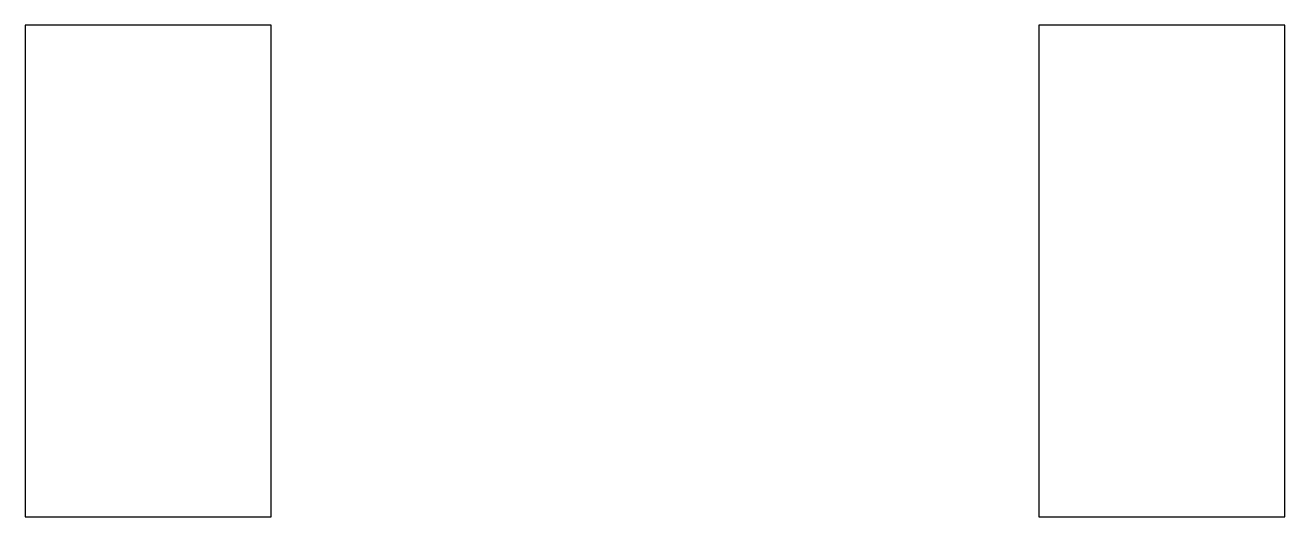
# Model space of a CAD drawing. Header units: millimetres. Extents: x 165.4 to 201.3, y -127 to -113.
import ezdxf

# ---------------------------------------------------------------- set-up
doc = ezdxf.new("R2010")
doc.units = ezdxf.units.MM

msp = doc.modelspace()

# ---------------------------------------------------------------- linework, layer by layer
at = {"linetype": 'CONTINUOUS'}
for p, q in [((172.4165, -113.05), (165.4165, -113.05)), ((165.4165, -113.05), (165.4165, -127.05)), ((172.4165, -127.05), (172.4165, -113.05)), ((201.2665, -113.05), (194.2665, -113.05)), ((194.2665, -113.05), (194.2665, -127.05)), ((201.2665, -127.05), (201.2665, -113.05)), ((165.4165, -127.05), (172.4165, -127.05)), ((194.2665, -127.05), (201.2665, -127.05))]:
    msp.add_line(p, q, dxfattribs=at)

doc.saveas('drawing.dxf')
